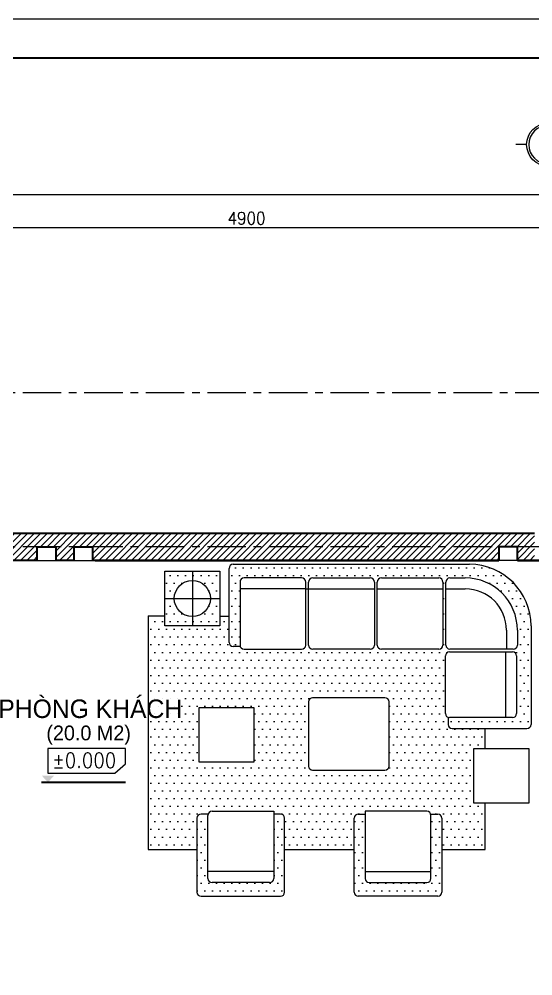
# Model space of a CAD drawing. Header units: millimetres. Extents: x -529782 to -142003, y -492574 to -273331.
# Drawn here: x -264501 to -260328, y -383213 to -375441 of the extents above; entities that cross this region are included whole.
import ezdxf

# ---------------------------------------------------------------- set-up
doc = ezdxf.new("R2010")
doc.units = ezdxf.units.MM
doc.header["$LTSCALE"] = 500
doc.header["$MEASUREMENT"] = 0
doc.header["$PDMODE"] = 3
doc.linetypes.add('CENTER', pattern=[2, 1.25, -0.25, 0.25, -0.25])
doc.layers.get('0').update_dxf_attribs({"linetype": 'CONTINUOUS', "lineweight": 13})
doc.layers.get('Defpoints').update_dxf_attribs({"color": 255, "linetype": 'CONTINUOUS', "lineweight": 13})
for name, color, linetype, lineweight in [('1.cat 30', 30, 'CONTINUOUS', 35), ('2.thay 145', 145, 'CONTINUOUS', 18), ('3.manh 08', 8, 'CONTINUOUS', 9), ('7.tim 67', 67, 'CENTER', 9), ('8.vat lieu 08', 8, 'CONTINUOUS', 5), ('9.text \xad white', 7, 'CONTINUOUS', 15), ('CA.thay 145', 145, 'CONTINUOUS', 18), ('noithat', 15, 'CONTINUOUS', 9)]:
    doc.layers.add(name, color=color, linetype=linetype, lineweight=lineweight)
doc.styles.add('CA.JSC1', font='')
doc.styles.get("Standard").update_dxf_attribs({"font": 'txt.shx', "width": 0.9})
doc.styles.get('CA.JSC1').set_extended_font_data('.VnAvantH')
doc.dimstyles.new('CA 50', dxfattribs={"dimscale": 0, "dimtxt": 100, "dimasz": 50, "dimexe": 50, "dimexo": 0, "dimgap": 25, "dimtad": 1, "dimdec": 0, "dimzin": 0, "dimdsep": 46, "dimtxsty": 'Standard', "dimblk": 'ARCHTICK', "dimcen": 0.09, "dimdle": 50, "dimclrd": 256, "dimclre": 256, "dimclrt": 7, "dimadec": 0, "dimazin": 0, "dimtfac": 1, "dimtdec": 0, "dimtix": 1, "dimtmove": 2, "dimatfit": 3, "dimldrblk": 'DOT', "dimfxl": 1, "dimtolj": 1, "dimtzin": 0, "dimarcsym": 0})

# ---------------------------------------------------------------- blocks, each defined once
blk = doc.blocks.new('A$C013112A4')
at = {"layer": 'noithat'}
for p, q in [((656.8111529052258, 2062.450533580035), (656.8111529052258, 2663.200533587486)), ((690.1861529126763, 2696.575533587486), (2609.243248306215, 2696.575533587486)), ((136.1642907708883, 2195.801147557795), (136.1642907708883, 2640.80114756152)), ((136.1642907708883, 2640.80114756152), (581.1642907783389, 2640.80114756152)), ((358.6642907708883, 2640.80114756152), (358.6642907708883, 2195.801147557795)), ((581.1642907783389, 2640.80114756152), (581.1642907783389, 2195.801147557795)), ((1246.436152912676, 2585.325533587486), (779.1861529126763, 2585.325533587486)), ((1336.86272765696, 2585.325533587486), (1804.11272765696, 2585.325533587486)), ((1893.826015025377, 2585.325533587486), (2361.076015032828, 2585.325533587486)), ((2450.789302401245, 2585.325533587486), (2575.868248298764, 2585.325533587486)), ((2450.789302401245, 2585.325533587486), (2575.868248298764, 2585.325533587486)), ((745.8111529126763, 2551.95053358376), (745.8111529126763, 2040.200533580035)), ((1279.811152912676, 2496.32553358376), (745.8111529126763, 2496.32553358376)), ((1279.811152912676, 2040.200533580035), (1279.811152912676, 2551.95053358376)), ((1280.524440281093, 2496.32553358376), (1303.48772765696, 2496.32553358376)), ((1303.48772765696, 2040.200533580035), (1303.48772765696, 2551.95053358376)), ((1303.48772765696, 2496.32553358376), (1837.48772765696, 2496.32553358376)), ((1837.48772765696, 2551.95053358376), (1837.48772765696, 2040.200533580035)), ((1860.451015025377, 2040.200533580035), (1860.451015025377, 2551.95053358376)), ((1860.451015025377, 2496.32553358376), (2394.451015032828, 2496.32553358376)), ((2394.451015032828, 2551.95053358376), (2394.451015032828, 2040.200533580035)), ((2417.414302401245, 2040.200533580035), (2417.414302401245, 2551.95053358376)), ((2417.414302401245, 2496.32553358376), (2575.868248298764, 2496.32553358376)), ((136.1642907708883, 2418.30114756152), (581.1642907783389, 2418.30114756152)), ((-0.0001907572150230408, 2277.234649293125), (-0.0001907572150230408, 1087.941459123045)), ((-0.0001907572150230408, 2277.234649293125), (136.1642907708883, 2277.234649293125)), ((656.8111529052258, 2273.308885712177), (581.1642907783389, 2273.308885712177)), ((581.1642907783389, 2195.801147557795), (136.1642907708883, 2195.801147557795)), ((3109.868248306215, 2195.950533580035), (3109.868248306215, 1451.256491895765)), ((2909.618248306215, 2162.575533580035), (2909.618248306215, 2006.825533580035)), ((2998.618248306215, 2162.575533580035), (2998.618248306215, 2040.200533580035)), ((745.8111529126763, 2029.075533580035), (690.1861529126763, 2029.075533580035)), ((779.1861529126763, 2006.825533580035), (1246.436152912676, 2006.825533580035)), ((1804.11272765696, 2006.825533580035), (1336.86272765696, 2006.825533580035)), ((2361.076015032828, 2006.825533580035), (1893.826015025377, 2006.825533580035)), ((2413.818357795477, 1484.631491895765), (2413.818357795477, 1951.881491903216)), ((2447.193357795477, 1985.256491903216), (2958.943357795477, 1985.256491903216)), ((2965.243248306215, 2006.825533580035), (2450.789302401245, 2006.825533580035)), ((2903.318357795477, 1985.256491903216), (2903.318357795477, 1451.256491895765)), ((2992.318357802927, 1951.881491903216), (2992.318357802927, 1484.631491895765)), ((1302.40634150058, 1579.169300027192), (1302.40634150058, 1057.229710567743)), ((1923.248618640006, 1612.544300027192), (1335.78134150058, 1612.544300027192)), ((1956.623618640006, 1057.229710567743), (1956.623618640006, 1579.169300027192)), ((413.5158284828067, 1087.941459123045, 151.0782434227291), (413.5158284828067, 1532.941459130496, 151.0782434227291)), ((413.5158284828067, 1532.941459130496, 151.0782434227291), (858.5158284902573, 1532.941459130496, 151.0782434227291)), ((858.5158284902573, 1532.941459130496, 151.0782434227291), (858.5158284902573, 1087.941459123045, 151.0782434227291)), ((2436.068357795477, 1451.256491895765), (2436.068357795477, 1395.631491895765)), ((2958.943357795477, 1451.256491895765), (2447.193357795477, 1451.256491895765)), ((3109.868248306215, 1451.256491895765), (3109.868248306215, 1395.631491895765)), ((2469.443357795477, 1362.256491895765), (3076.493248306215, 1362.256491895765)), ((2735.93770172447, 1201.357986886054), (2735.93770172447, 1362.256491895765)), ((2646.111011475325, 756.357986882329, 151.0782434227291), (2646.111011475325, 1201.357986886054, 151.0782434227291)), ((2646.111011475325, 1201.357986886054, 151.0782434227291), (3091.111011475325, 1201.357986886054, 151.0782434227291)), ((3091.111011475325, 1201.357986886054, 151.0782434227291), (3091.111011475325, 756.357986882329, 151.0782434227291)), ((-0.0001907572150230408, 1087.941459123045), (-0.0001907572150230408, 379.0305775702)), ((858.5158284902573, 1087.941459123045, 151.0782434227291), (413.5158284828067, 1087.941459123045, 151.0782434227291)), ((1335.78134150058, 1023.854710567743), (1923.248618640006, 1023.854710567743)), ((3091.111011475325, 756.357986882329, 151.0782434227291), (2646.111011475325, 756.357986882329, 151.0782434227291)), ((2735.93770172447, 379.0305775702), (2735.93770172447, 756.357986882329)), ((396.3098160922527, 634.1250190660357), (396.3098160922527, 33.37501906231046)), ((485.3098160922527, 667.5000190660357), (429.6848160922527, 667.5000190660357)), ((485.3098160922527, 144.6250190623105), (485.3098160922527, 656.3750190660357)), ((518.6848160922527, 689.7500190660357), (1019.309816099703, 689.7500190660357)), ((1019.309816099703, 689.7500190660357), (1019.309816099703, 144.6250190623105)), ((1074.934816099703, 667.5000190660357), (1019.309816099703, 667.5000190660357)), ((1108.309816099703, 33.37501906231046), (1108.309816099703, 634.1250190660357)), ((1673.271841794252, 33.37501906231046), (1673.271841794252, 634.1250190660357)), ((1706.646841794252, 667.5000190660357), (1762.271841794252, 667.5000190660357)), ((1762.271841794252, 689.7500190660357), (1762.271841794252, 144.6250190623105)), ((2262.896841801703, 689.7500190660357), (1762.271841794252, 689.7500190660357)), ((2296.271841801703, 667.5000190660357), (2351.896841801703, 667.5000190660357)), ((2296.271841801703, 144.6250190623105), (2296.271841801703, 656.3750190660357)), ((2385.271841801703, 634.1250190660357), (2385.271841801703, 33.37501906231046)), ((-0.0001907572150230408, 379.0305775702), (396.3098160922527, 379.0305775702)), ((1108.309816099703, 379.0305775702), (1673.271841794252, 379.0305775702)), ((2385.271841801703, 379.0305775702), (2735.93770172447, 379.0305775702)), ((1019.309816099703, 200.2500190623105), (485.3098160922527, 200.2500190623105)), ((1762.271841794252, 200.2500190623105), (2296.271841801703, 200.2500190623105)), ((985.9348160997033, 111.2500190623105), (518.6848160922527, 111.2500190623105)), ((1795.646841794252, 111.2500190623105), (2262.896841801703, 111.2500190623105)), ((429.6848160922527, 1.906231045722961e-05), (1074.934816099703, 1.906231045722961e-05)), ((2351.896841801703, 1.906231045722961e-05), (1706.646841794252, 1.906231045722961e-05))]:
    blk.add_line(p, q, dxfattribs=at)
blk.add_circle((358.6642907708883, 2418.30114756152), 146.6109455771365, dxfattribs=at)
for centre, radius, start, end in [((690.1861529126763, 2663.200533587486), 33.3750000003476, 90, 180), ((2609.243248306215, 2195.950533580035), 500.625000005214, 0, 90), ((779.1861529126763, 2551.95053358376), 33.3750000003476, 90, 180), ((1246.436152912676, 2551.95053358376), 33.3750000003476, 0, 90), ((1336.86272765696, 2551.95053358376), 33.37500000034925, 90, 180), ((1804.11272765696, 2551.95053358376), 33.37500000034561, 0, 90), ((1893.826015025377, 2551.95053358376), 33.37500000034925, 90, 180), ((2361.076015032828, 2551.95053358376), 33.37500000034561, 0, 90), ((2450.789302401245, 2551.95053358376), 33.37500000034197, 90, 180), ((2575.868248298764, 2162.575533580035), 422.750000004402, 0, 90), ((2575.868248298764, 2162.575533580035), 333.7500000034743, 0, 90), ((690.1861529126763, 2062.450533580035), 33.3750000003476, 180, 270), ((779.1861529126763, 2040.200533580035), 33.3750000003476, 180, 270), ((1246.436152912676, 2040.200533580035), 33.3750000003476, 270, 0), ((1336.86272765696, 2040.200533580035), 33.37500000034925, 180, 270), ((1804.11272765696, 2040.200533580035), 33.37500000034925, 270, 0), ((1893.826015025377, 2040.200533580035), 33.37500000034925, 180, 270), ((2361.076015032828, 2040.200533580035), 33.37500000034925, 270, 0), ((2450.789302401245, 2040.200533580035), 33.37500000034561, 180, 270), ((2965.243248306215, 2040.200533580035), 33.37500000034925, 270, 0), ((2447.193357795477, 1951.881491903216), 33.37500000034925, 90, 180), ((2958.943357795477, 1951.881491903216), 33.37500000034925, 0, 90), ((1335.78134150058, 1579.169300027192), 33.37500000034561, 90, 180), ((1923.248618640006, 1579.169300027192), 33.37500000034925, 0, 90), ((2447.193357795477, 1484.631491895765), 33.37500000034925, 180, 270), ((2958.943357795477, 1484.631491895765), 33.37500000034925, 270, 0), ((2469.443357795477, 1395.631491895765), 33.3750000003476, 180, 270), ((3076.493248306215, 1395.631491895765), 33.3750000003476, 270, 0), ((1335.78134150058, 1057.229710567743), 33.37500000034197, 180, 270), ((1923.248618640006, 1057.229710567743), 33.37500000034925, 270, 0), ((429.6848160922527, 634.1250190660357), 33.3750000003476, 90, 180), ((518.6848160922527, 656.3750190660357), 33.3750000003476, 90, 180), ((1074.934816099703, 634.1250190660357), 33.3750000003476, 0, 90), ((1706.646841794252, 634.1250190660357), 33.3750000003476, 90, 180), ((2262.896841801703, 656.3750190660357), 33.3750000003476, 0, 90), ((2351.896841801703, 634.1250190660357), 33.3750000003476, 0, 90), ((518.6848160922527, 144.6250190623105), 33.3750000003476, 180, 270), ((985.9348160997033, 144.6250190623105), 33.3750000003476, 270, 0), ((1795.646841794252, 144.6250190623105), 33.3750000003476, 180, 270), ((2262.896841801703, 144.6250190623105), 33.3750000003476, 270, 0), ((429.6848160922527, 33.37501906231046), 33.3750000003476, 180, 270), ((1074.934816099703, 33.37501906231046), 33.3750000003476, 270, 0), ((1706.646841794252, 33.37501906231046), 33.3750000003476, 180, 270), ((2351.896841801703, 33.37501906231046), 33.3750000003476, 270, 0)]:
    blk.add_arc(centre, radius, start, end, dxfattribs=at)
blk = doc.blocks.new('ki hieu cost')
at = {"layer": '1.cat 30'}
blk.add_line((-119312.6479903211, -196389.5266377838), (-118175.9534743076, -196389.5266377837), dxfattribs=at)
at = {"layer": '3.manh 08'}
blk.add_lwpolyline([(-119227.225577535, -195933.8747298737), (-119227.225577535, -196268.1983629046), (-118320.4604987512, -196268.1983629046), (-118175.9534743076, -196138.8011558482), (-118175.9534743076, -195933.8747298737)], close=True, dxfattribs=at)
blk.add_solid([(-119312.6479903211, -196299.0221607631), (-119141.803164749, -196299.0221607631), (-119227.225577535, -196389.5266377839)], dxfattribs=at)
blk = doc.blocks.new('khung co loan')
at = {"layer": '1.cat 30'}
blk.add_lwpolyline([(1158.281703106128, -14553.47590842255), (1158.281703106128, -303.4759079545038), (20658.28170374641, -303.4759079545038), (20658.28170374641, -14553.47590842255)], close=True, dxfattribs=at)
at = {"layer": '3.manh 08'}
blk.add_lwpolyline([(0, -14850.00000048772), (21000.00000000023, -14850.00000048772), (21000.00000000023, -4.877219907939434e-07), (0, -4.877219907939434e-07)], close=True, dxfattribs=at)
blk = doc.blocks.new('A$C41BA5761')
at = {"layer": '2.thay 145'}
blk.add_lwpolyline([(839.9994073519047, 524.9998310285737, -3898660.642287513), (839.9994073521084, 525.0001542164828, 1.154242490888426e-06), (839.9994073524431, 524.9999926225864, 1.154242490888426e-06)], format="xyb", dxfattribs=at)
at = {"layer": '3.manh 08'}
for p, q in [((524.9994049160159, 1050.000159478077), (524.9994049160159, 875.0001713204256)), ((174.9994048396911, 525.0001523148676), (-0.000583361616008915, 525.0001523148676)), ((874.9994049923262, 525.0001523148676), (1049.999393193633, 525.0001523148676)), ((524.9994049160159, 0.0001831847475841641), (524.9994049160159, 175.000171342399))]:
    blk.add_line(p, q, dxfattribs=at)
blk.add_arc((524.9994049160159, 525.0001713313977), 349.9999999890093, 359.9999968883953, 359.9999381014106, dxfattribs=at)
blk = doc.blocks.new('_ArchTick')
at = {"color": 1, "linetype": 'ByBlock', "const_width": 0.150000081}
blk.add_lwpolyline([(-0.5000002699998731, -0.5000002699998731), (0.5000002699998731, 0.5000002699998731)], dxfattribs=at)
blk = doc.blocks.new('*D629')
at = {"layer": '7.tim 67', "linetype": 'Continuous', "lineweight": -2, "transparency": 16777216}
for p, q in [((110.0000000000582, 2022.499999999942), (110.0000000000582, 2533.999999999942)), ((5010.000000000058, 2022.499999999942), (5010.000000000058, 2533.999999999942)), ((60.00000000005824, 2483.999999999942), (5060.000000000058, 2483.999999999942))]:
    blk.add_line(p, q, dxfattribs=at)
at = {"layer": 'Defpoints', "color": 0, "linetype": 'Continuous', "transparency": 16777216}
for p in [(5010.000000000058, 2483.999999999942), (110.0000000000582, 2022.499999999942), (5010.000000000058, 2022.499999999942)]:
    blk.add_point(p, dxfattribs=at)
at = {"layer": '7.tim 67', "linetype": 'Continuous', "lineweight": -2, "transparency": 16777216, "xscale": 50, "yscale": 50, "zscale": 50, "rotation": 180}
blk.add_blockref('_ArchTick', (110.0000000000582, 2483.999999999942), dxfattribs=at)
at = {"layer": '7.tim 67', "linetype": 'Continuous', "lineweight": -2, "transparency": 16777216, "xscale": 50, "yscale": 50, "zscale": 50}
blk.add_blockref('_ArchTick', (5010.000000000058, 2483.999999999942), dxfattribs=at)
at = {"layer": '7.tim 67', "color": 7, "linetype": 'Continuous', "transparency": 16777216, "insert": (2560.000000000058, 2558.999999999942), "char_height": 100, "attachment_point": 5}
blk.add_mtext('\\A1;4900', dxfattribs=at)
blk = doc.blocks.new('_DOT')
at = {"color": 1, "linetype": 'ByBlock'}
blk.add_line((-0.5, 0), (-1, 0), dxfattribs=at)
at = {"color": 1, "linetype": 'ByBlock', "const_width": 0.5}
blk.add_lwpolyline([(-0.25, 0, 1), (0.25, 0, 1)], format="xyb", close=True, dxfattribs=at)
blk = doc.blocks.new('*D633')
at = {"layer": '7.tim 67', "linetype": 'Continuous', "lineweight": -2, "transparency": 16777216}
for p, q in [((5.820766091346741e-11, 2022.499999999942), (5.825542213863416e-11, 2802.499999999942)), ((10220.00000000006, 2022.499999999942), (10220.00000000006, 2802.499999999942)), ((-49.99999999994175, 2752.499999999942), (10270.00000000006, 2752.499999999942))]:
    blk.add_line(p, q, dxfattribs=at)
at = {"layer": 'Defpoints', "color": 0, "linetype": 'Continuous', "transparency": 16777216}
for p in [(10220.00000000006, 2752.499999999942), (5.820766091346741e-11, 2022.499999999942), (10220.00000000006, 2022.499999999942)]:
    blk.add_point(p, dxfattribs=at)
at = {"layer": '7.tim 67', "linetype": 'Continuous', "lineweight": -2, "transparency": 16777216, "xscale": 50, "yscale": 50, "zscale": 50, "rotation": 180}
blk.add_blockref('_ArchTick', (5.825236052163629e-11, 2752.499999999942), dxfattribs=at)
at = {"layer": '7.tim 67', "linetype": 'Continuous', "lineweight": -2, "transparency": 16777216, "xscale": 50, "yscale": 50, "zscale": 50}
blk.add_blockref('_ArchTick', (10220.00000000006, 2752.499999999942), dxfattribs=at)
at = {"layer": '7.tim 67', "color": 7, "linetype": 'Continuous', "transparency": 16777216, "insert": (5110.000000000058, 2827.499999999942), "char_height": 100, "attachment_point": 5}
blk.add_mtext('\\A1;10220', dxfattribs=at)
blk = doc.blocks.new('sdfdggh')
at = {"layer": '7.tim 67', "ltscale": 0.5}
for p, q in [((12554.49999999994, 1140.000000000058), (-2632.000000000058, 1140.000000000058)), ((12554.49999999994, -110), (-2632.000000000058, -110))]:
    blk.add_line(p, q, dxfattribs=at)
at = {"layer": '2.thay 145', "xscale": 0.5, "yscale": 0.5, "zscale": 0.5}
blk.add_blockref('A$C41BA5761', (4747.500297542021, 2894.499908407568), dxfattribs=at)
at = {"layer": '7.tim 67', "color": 9, "linetype": 'Continuous'}
for base, p1, p2, picture, middle in [((10220.00000000006, 2752.499999999942), (5.820766091346741e-11, 2022.499999999942), (10220.00000000006, 2022.499999999942), '*D633', (5110.000000000058, 2827.499999999942)), ((5010.000000000058, 2483.999999999942), (110.0000000000582, 2022.499999999942), (5010.000000000058, 2022.499999999942), '*D629', (2560.000000000058, 2558.999999999942))]:
    dim = blk.add_linear_dim(base=base, p1=p1, p2=p2, dimstyle='CA 50', override={"dimscale": 1}, dxfattribs=at)
    dim.commit()
    dim.dimension.update_dxf_attribs({"geometry": picture, "text_midpoint": middle})

msp = doc.modelspace()

# ---------------------------------------------------------------- hatches: boundary and pattern name
at = {"layer": '8.vat lieu 08'}
h = msp.add_hatch(dxfattribs=at)
h.set_pattern_fill('ANSI31', color=256, scale=300, style=0)
h.set_pattern_definition([(45, (0, 0), (-26.51650429449553, 26.51650429449553), [])])
h.paths.add_polyline_path([(-263653.8179060412, -383817.4999999998), (-264283.8179060324, -383817.4999999997), (-264283.8179060325, -384037.4999999998), (-263653.8179060411, -384037.4999999999)], flags=17)
h.paths.add_polyline_path([(-260313.8179060325, -383817.4999999998), (-260753.8179060325, -383817.4999999999), (-260753.8179060325, -384037.5000000001), (-260313.8179060325, -384037.5000000002)])
h.paths.add_polyline_path([(-264883.8179060325, -383817.4999999997), (-264993.8179060325, -383817.4999999998), (-264993.8179060325, -384037.4999999998), (-264883.8179060325, -384037.4999999998)], flags=17)
h.paths.add_polyline_path([(-264993.8179060325, -379837.4999999998), (-264353.8179060327, -379837.4999999998), (-264353.8179060325, -379727.4999999994), (-264203.8179060325, -379727.4999999994), (-264203.8179060327, -379837.4999999998), (-264053.8179060327, -379837.4999999998), (-264053.8179060325, -379727.4999999999), (-263903.8179060325, -379727.4999999999), (-263903.8179060327, -379837.4999999998), (-260603.8179060326, -379837.4999999998), (-260603.8179060325, -379727.4999999999), (-260453.8179060325, -379727.4999999999), (-260453.8179060326, -379837.4999999999), (-260313.8179060325, -379837.4999999999), (-260313.8179060325, -379617.4999999998), (-264993.8179060325, -379617.4999999999)])
h.paths.add_polyline_path([(-265103.8179060325, -383817.4999999998), (-265103.8179060325, -379837.4999999998), (-265213.8179060325, -379837.4999999999), (-265213.8179060325, -379617.4999999998), (-265323.8179060325, -379617.4999999998), (-265323.8179060325, -384127.4999999998), (-264993.8179060325, -384127.4999999998), (-264993.8179060325, -384037.4999999998), (-265213.8179060325, -384037.4999999998), (-265213.8179060325, -383817.4999999998)])
h = msp.add_hatch(dxfattribs=at)
h.set_pattern_fill('DOTS', color=250, scale=1000, angle=-2.544443745170813e-14, style=0)
h.set_pattern_definition([(360, (58476.18209396751, 3915), (31.25000000000003, 62.49999999999999), [0, -62.5])])
h.paths.add_polyline_path([(-262173.0061614558, -380525.7994747369, -0.4142135623730951), (-262206.3811614562, -380559.1744747372), (-262673.6311614562, -380559.1744747372, -0.3178372451937553), (-262705.0974132192, -380536.9244747372), (-262762.6311614562, -380536.9244747372, -0.4142135623700302), (-262796.0061614565, -380503.5494747372, 0.4142135623700302), (-262762.6311614562, -380536.9244747372), (-262705.0974132193, -380536.9244747372, -0.08516423317336645), (-262707.0061614562, -380525.7994747372), (-262707.0061614562, -380014.0494747335, -0.4142135624027227), (-262673.6311614558, -379980.6744747297), (-262206.3811614562, -379980.6744747297, -0.4142135623700302), (-262173.0061614562, -380014.0494747301), (-262173.0061614562, -380069.6744747335), (-262149.3295867119, -380069.6744747334), (-262149.3295867119, -380014.0494747335, -0.4142135624027227), (-262115.9545867115, -379980.6744747297), (-261648.7045867119, -379980.6744747297, -0.4142135623700302), (-261615.3295867119, -380014.0494747301), (-261615.3295867119, -380525.7994747372, -0.4142135623700302), (-261648.7045867122, -380559.1744747372), (-262115.9545867119, -380559.1744747372, -0.4142135623700302), (-262149.3295867119, -380525.7994747369), (-262149.3295867118, -380069.6744747334), (-262173.0061614562, -380069.6744747334)], flags=16)
h.paths.add_polyline_path([(-263240.7639691751, -380147.6988607557, -1), (-262947.5420780209, -380147.6988607557, -1)], flags=16)
h.paths.add_polyline_path([(-262117.0359728683, -380953.45570829), (-261529.5686957288, -380953.45570829, -0.4142135623700302), (-261496.1936957288, -380986.8307082904), (-261496.1936957288, -381508.7702977495, -0.4142135623700302), (-261529.5686957292, -381542.1452977495), (-262117.0359728683, -381542.1452977495, -0.4142135623700302), (-262150.4109728683, -381508.7702977491), (-262150.4109728683, -380986.83070829, -0.4142135623664544)], flags=16)
h.paths.add_polyline_path([(-262594.3014858786, -381033.0585491866), (-262594.3014858786, -381478.0585491942), (-263039.301485886, -381478.0585491942), (-263039.301485886, -381033.0585491867)], flags=16)
h.paths.add_polyline_path([(-261592.3662993435, -380014.0494747335, -0.4142135624027227), (-261558.9912993431, -379980.6744747297), (-261091.741299336, -379980.6744747297, -0.4142135623700302), (-261058.366299336, -380014.0494747301), (-261058.366299336, -380525.7994747372, -0.4142135623700302), (-261091.7412993364, -380559.1744747372), (-261558.9912993435, -380559.1744747372, -0.4142135623700302), (-261592.3662993435, -380525.7994747369)], flags=16)
h.paths.add_polyline_path([(-261035.4030119676, -380014.0494747335, -0.4142135624027227), (-261002.0280119673, -379980.6744747297), (-260876.9490660701, -379980.6744747297, -0.4142135623751922), (-260454.1990660626, -380403.4244747342), (-260454.1990660626, -380525.7994747372, -0.4142135623700302), (-260487.574066063, -380559.1744747372), (-261002.0280119676, -380559.1744747372, -0.4142135623700302), (-261035.4030119676, -380525.7994747369)], flags=16)
h.paths.add_polyline_path([(-261005.6239565734, -380580.743516414), (-260493.8739565734, -380580.743516414, -0.4142135624354151), (-260460.4989565659, -380614.1185164144), (-260460.4989565659, -381081.3685164215, -0.4142135623700302), (-260493.8739565663, -381114.7435164215), (-261005.6239565734, -381114.7435164215, -0.08516423317381855), (-261016.7489565734, -381112.8347681843), (-261016.7489565734, -381170.3685164215, 0.4142135623730951), (-260983.373956573, -381203.7435164218, -0.4142135623730951), (-261016.7489565734, -381170.3685164215), (-261016.7489565734, -381112.8347681846, -0.3178372451947155), (-261038.9989565734, -381081.3685164215), (-261038.9989565734, -380614.118516414, -0.4142135623664544)], flags=16)
h.paths.add_polyline_path([(-262433.5074982692, -381876.2499892512), (-262433.5074982691, -381898.4999892512), (-262377.8824982691, -381898.4999892512, -0.4142135623700302), (-262344.5074982688, -381931.8749892512, 0.4142135623700302), (-262377.8824982691, -381898.4999892512), (-262433.5074982691, -381898.4999892512), (-262433.5074982691, -382421.3749892549, -0.4142135623700302), (-262466.8824982695, -382454.7499892549), (-262934.1324982766, -382454.7499892549, -0.4142135623700302), (-262967.5074982766, -382421.3749892546), (-262967.5074982766, -381909.6249892512, -0.08516423317381855), (-262965.5987500394, -381898.4999892512), (-263023.1324982766, -381898.4999892512, 0.4142135623730951), (-263056.5074982769, -381931.8749892515, -0.4142135623730951), (-263023.1324982766, -381898.4999892512), (-262965.5987500398, -381898.4999892512, -0.3178372451947155), (-262934.1324982766, -381876.2499892512)], flags=16)
h.paths.add_polyline_path([(-261746.1704725746, -381898.4999892512), (-261690.5454725746, -381898.4999892512), (-261690.5454725747, -381876.2499892512), (-261189.9204725671, -381876.2499892512, -0.3178372451937553), (-261158.4542208041, -381898.4999892512), (-261100.9204725671, -381898.4999892512, -0.4142135623700302), (-261067.5454725668, -381931.8749892512, 0.4142135623700302), (-261100.9204725671, -381898.4999892512), (-261158.454220804, -381898.4999892512, -0.08516423317336645), (-261156.5454725671, -381909.6249892512), (-261156.5454725671, -382421.3749892549, -0.4142135623700302), (-261189.9204725675, -382454.7499892549), (-261657.1704725746, -382454.7499892549, -0.4142135623700302), (-261690.5454725746, -382421.3749892546), (-261690.5454725746, -381898.4999892513), (-261746.1704725745, -381898.4999892512, 0.4142135623736058), (-261779.5454725749, -381931.8749892515, -0.4142135623730951)], flags=16)
h.paths.add_polyline_path([(-264720.2279327242, -381171.0423307131), (-263088.0732731075, -381171.0423307131), (-263088.0732731075, -380869.4560782347), (-264720.2279327242, -380869.4560782347)], flags=9)
edge = h.paths.add_edge_path()
edge.add_line((-260806.7063028935, -381364.6420214312), (-260716.8796126444, -381364.6420214311))
edge.add_line((-260716.8796126444, -381364.6420214311), (-260716.8796126444, -381203.7435164215))
edge.add_line((-260716.8796126444, -381203.7435164215), (-260376.3240660626, -381203.7435164215))
edge.add_arc((-260376.3240660626, -381170.3685164211), 33.37500000034925, 270, 360)
edge.add_line((-260342.9490660623, -381170.3685164211), (-260342.9490660626, -380370.049474735))
edge.add_arc((-260843.5740660679, -380370.049474735), 500.6250000052387, -2.544443745170813e-14, 89.99999999940042)
edge.add_line((-260843.5740660626, -379869.4244747297), (-262762.6311614633, -379869.4244747297))
edge.add_arc((-262762.6311614633, -379902.7994747301), 33.37500000034925, 89.99999999999999, 179.9999999994004)
edge.add_line((-262796.0061614636, -379902.7994747297), (-262796.0061614636, -380292.6911226051))
edge.add_line((-262796.0061614636, -380292.6911226051), (-262871.6530235905, -380292.6911226051))
edge.add_line((-262871.6530235905, -380292.6911226051), (-262871.6530235905, -379925.1988607557))
edge.add_line((-262871.6530235905, -379925.1988607557), (-263316.653023598, -379925.1988607558))
edge.add_line((-263316.653023598, -379925.1988607558), (-263316.653023598, -380288.7653590241))
edge.add_line((-263316.653023598, -380288.7653590241), (-263452.8175051261, -380288.7653590241))
edge.add_line((-263452.8175051261, -380288.7653590241), (-263452.8175051261, -382186.969430747))
edge.add_line((-263452.8175051261, -382186.969430747), (-263056.5074982767, -382186.969430747))
edge.add_line((-263056.5074982767, -382186.969430747), (-263056.5074982766, -382532.6249892546))
edge.add_arc((-263023.1324982762, -382532.6249892546), 33.37500000034925, 180, 269.9999999994004)
edge.add_line((-263023.1324982766, -382565.9999892549), (-262377.8824982695, -382565.9999892549))
edge.add_arc((-262377.8824982695, -382532.6249892546), 33.37500000034925, 270, 359.9999999994005)
edge.add_line((-262344.5074982691, -382532.6249892549), (-262344.5074982691, -382186.969430747))
edge.add_line((-262344.5074982691, -382186.969430747), (-261779.5454725746, -382186.969430747))
edge.add_line((-261779.5454725746, -382186.969430747), (-261779.5454725746, -382532.6249892546))
edge.add_arc((-261746.1704725742, -382532.6249892546), 33.37500000034925, 180, 269.9999999994004)
edge.add_line((-261746.1704725746, -382565.9999892549), (-261100.9204725675, -382565.9999892549))
edge.add_arc((-261100.9204725675, -382532.6249892546), 33.37500000034925, 270, 359.9999999994005)
edge.add_line((-261067.5454725671, -382532.6249892549), (-261067.5454725671, -382186.9694307471))
edge.add_line((-261067.5454725671, -382186.9694307471), (-260716.8796126444, -382186.969430747))
edge.add_line((-260716.8796126444, -382186.969430747), (-260716.8796126444, -381809.6420214349))
edge.add_line((-260716.8796126444, -381809.6420214349), (-260806.7063028935, -381809.6420214349))
edge.add_line((-260806.7063028935, -381809.6420214349), (-260806.7063028935, -381364.6420214312))

# ---------------------------------------------------------------- linework, layer by layer
at = {"layer": '1.cat 30'}
for p, q in [((-265323.8179060325, -379617.4999999998), (-260313.8179060325, -379617.4999999998)), ((-265213.8179060325, -379617.4999999998), (-260313.8179060325, -379617.4999999998)), ((-264353.8179060327, -379837.4999999998), (-264878.8179060325, -379837.4999999998)), ((-264053.8179060327, -379837.4999999998), (-264203.8179060327, -379837.4999999998)), ((-260603.8179060325, -379837.4999999998), (-263903.8179060327, -379837.4999999998)), ((-263883.8179060326, -379837.4999999999), (-260603.8179060325, -379837.4999999999)), ((-260203.8179060325, -379837.4999999998), (-260453.8179060325, -379837.4999999998)), ((-260453.8179060325, -379837.4999999999), (-260203.8179060325, -379837.4999999999))]:
    msp.add_line(p, q, dxfattribs=at)
for points in [[(-264353.8179060327, -379837.4999999994), (-264353.8179060325, -379727.4999999994), (-264203.8179060325, -379727.4999999994), (-264203.8179060327, -379837.4999999994)], [(-264053.8179060327, -379837.4999999999), (-264053.8179060325, -379727.4999999999), (-263903.8179060325, -379727.4999999999), (-263903.8179060327, -379837.4999999999)], [(-260453.8179060325, -379837.4999999999), (-260453.8179060325, -379727.4999999999), (-260603.8179060325, -379727.4999999999), (-260603.8179060325, -379837.4999999999)]]:
    msp.add_lwpolyline(points, dxfattribs=at)
at = {"layer": 'CA.thay 145'}
for p, q in [((-264353.8179060327, -379837.4999999994), (-264203.8179060327, -379837.4999999998)), ((-264053.8179060327, -379837.4999999999), (-263903.8179060327, -379837.5000000001)), ((-260453.8179060325, -379837.4999999998), (-260603.8179060325, -379837.4999999998))]:
    msp.add_line(p, q, dxfattribs=at)

# ---------------------------------------------------------------- block references
at = {"layer": '2.thay 145'}
for name, p, xscale, yscale, zscale in [('khung co loan', (-270099.31907998, -375441.258471216), 1.034937242569868, 1.034937242628075, 1.034937242583367), ('ki hieu cost', (-192730.7403192624, -263806.1106912401), 0.5999999999767169, 0.5999999999767169, 0.6000000000000001)]:
    msp.add_blockref(name, p, dxfattribs=dict(at, xscale=xscale, yscale=yscale, zscale=zscale))
at = {"layer": '7.tim 67', "color": 251}
msp.add_blockref('sdfdggh', (-265213.8179060325, -379617.4999999998), dxfattribs=at)
at = {"layer": 'noithat'}
msp.add_blockref('A$C013112A4', (-263452.8173143688, -382566.0000083172), dxfattribs=at)

# ---------------------------------------------------------------- texts
at = {"layer": '9.text \xad white', "style": 'CA.JSC1'}
for s, height, p in [('phßng kh¸ch', 150, (-264669.9635573111, -381118.1011542426)), ('(20.0 M2)', 120, (-264279.9387750564, -381299.4624878382))]:
    msp.add_text(s, height=height, dxfattribs=at).set_placement(p)
at = {"layer": '9.text \xad white', "lineweight": 100, "insert": (-264231.6672303157, -381401.9666837277), "char_height": 120, "width": 546.9, "attachment_point": 1}
msp.add_mtext('%%P0.000', dxfattribs=at)

doc.saveas('drawing.dxf')
